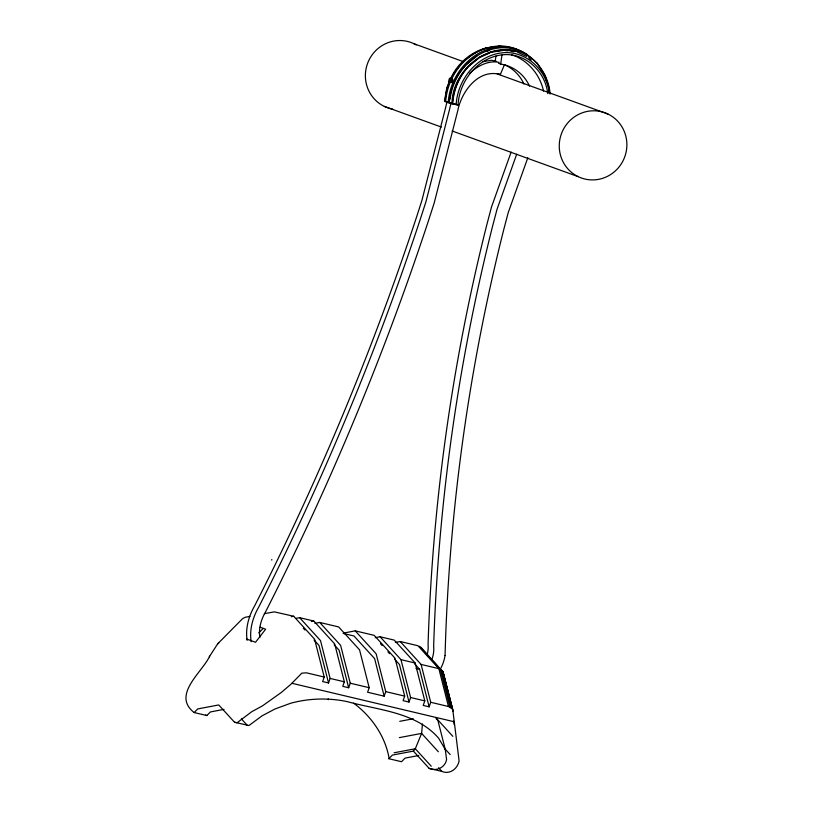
<?xml version="1.0" encoding="UTF-8"?>
<svg xmlns="http://www.w3.org/2000/svg" width="813" height="813" viewBox="0 0 813 813"><rect width="100%" height="100%" fill="white"/><g stroke="black" fill="none" stroke-linecap="round" stroke-linejoin="round"><path stroke-width="1.22" d="M450.28 78.536C449.01 76.29 447.872 85.385 449.935 80.03C451.225 74.847 451.103 82.652 449.304 81.767M451.51 81.046C453.197 73.912 448.471 86.534 451.713 80.772M418.685 755.521L405.087 758.102L401.52 761.72L388.817 758.702L389.031 757.929C385.128 736.019 371.439 716.344 353.564 703.093M445.046 655.542L445.331 646.508A1932.745 1899.31 -68.9 0 1 503.654 229.967L508.227 212.6L527.84 157.722M422.455 723.966L421.612 733.397L415.311 748.753L413.4 751.1L392.384 755.094L388.817 758.702M495.269 60.802L495.92 56.107M501.987 54.695L500.696 64.095L498.46 63.241M295.983 618.358L299.611 617.667L320.505 640.583L330.129 678.438L328.543 682.981L322.629 681.568L324.214 677.036L306.46 672.829L301.816 673.164L290.861 684.322L281.318 692.463L262.487 705.857L251.725 711.721L237.111 722.727L234.54 722.249L218.727 704.942L197.722 708.936L194.144 712.544C171.594 694.993 202.031 672.534 209.693 656.162M450.646 79.257L449.711 81.361M452.424 79.989L451.825 81.798M446.855 101.818L445.128 101.432A112.316 5.356 8.5 0 1 444.528 101.015L446.896 87.448L449.254 81.94M445.229 101.493C445.727 63.729 490.188 31.118 524.365 53.17M527.505 54.766C493.542 32.744 449.863 65.751 449.376 102.997L450.046 102.977L448.207 102.651C449.894 74.44 472.719 47.571 501.956 46.788C527.312 46.676 548.46 69.471 550.106 94.054M449.376 102.997L449.66 103.078A112.316 5.356 8.5 0 0 451.998 103.729C452.241 61.544 507.607 28.892 538.379 64.918M452.008 103.729L456.144 104.684C457.597 78.455 478.664 53.302 505.899 52.571C528.196 52.408 547.047 71.453 549.253 93.129M456.144 104.684L458.034 104.989C459.396 79.654 479.66 55.274 505.981 54.573C527.444 54.42 545.594 72.753 547.718 93.627M445.565 107.855L421.937 200.344L416.449 217.396A2732.991 2685.42 -72.5 0 1 254.611 605.919C248.676 616.213 245.272 628.439 247.122 640.319M299.611 617.667L313.808 621.041L334.702 643.947L344.336 681.802L342.751 686.345L348.665 687.747L350.251 683.215L340.617 645.349L319.722 622.443L314.895 623.358M319.722 622.443L338.655 626.935L359.549 649.841L369.183 687.696L367.598 692.239L384.163 696.162L385.758 691.629L376.124 653.774L355.23 630.858L343.157 633.154M355.23 630.858L374.163 635.349L395.057 658.256L404.691 696.121L403.106 700.654L409.02 702.056L410.606 697.524L400.972 659.658L380.078 636.752L375.25 637.666M380.078 636.752L394.285 640.126L415.179 663.032L424.803 700.887L423.217 705.43L429.132 706.832L430.727 702.29L421.093 664.434L400.199 641.528L395.372 642.443M511.133 152.082L491.479 207.071L486.743 225.059A1944.432 1910.804 -68.9 0 0 428.075 644.099A28.943 28.435 -68.9 0 1 426.988 655.319M516.712 154.185L497.058 209.175L492.332 227.173A1944.432 1910.804 -68.9 0 0 433.654 646.203A28.943 28.435 -68.9 0 1 431.744 659.821M451.439 80.65L451.632 80.131M259.875 637.311C258.402 628.408 261.186 619.333 265.658 611.671A2749.525 2701.67 -72.5 0 0 428.441 220.811L434.152 203.148L457.821 110.477C461.54 91.463 478.562 68.363 500.341 74.532L504.467 64.684M450.666 78.627C458.065 61.788 474.68 48.384 493.339 47.032M444.437 100.802L445.087 100.721M452.058 79.257C453.674 77.682 451.987 83.78 451.083 82.499M249.916 616.396L245.089 617.311L242.599 618.652L217.671 643.845L209.297 656.813M260.15 627.209L265.638 629.221L255.526 642.25L246.725 639.069M420.738 647.118L443.217 672.28L452.811 709.983L459.091 760.897C457.628 768.803 449.772 774.789 441.916 771.425L429.132 768.356C436.225 771.649 445.168 767.584 446.591 759.566L445.27 749.393L437.902 720.44L436.246 718.621M258.808 632.88L263.249 628.398M194.144 712.544L206.848 715.552L210.415 711.944L224.012 709.363M469.619 73.373C477.312 66.077 488.298 60.121 499.121 62.357M476.845 56.036L466.174 64.786A59.115 57.469 -70.1 0 0 450.056 99.135M217.671 643.845L218.758 643.063M486.144 47.886C463.095 55.355 447.343 77.916 445.646 101.727L448.207 102.651M486.804 51.493L489.02 50.487M490.178 52.733L479.324 57.672L468.857 66.26A58.119 56.493 -70.1 0 0 452.709 103.739M264.377 613.642L274.367 611.874L293.686 616.264L314.58 639.181L324.214 677.036M291.278 616.732L293.686 616.264M311.389 621.498L313.808 621.041M399.752 721.324L413.258 718.763M399.356 737.625L421.612 733.397L438.359 751.761M394.122 752.777L415.311 748.753L431.256 766.232M483.024 61.646L491.611 60.284L496.245 61.27M503.877 49.918L491.194 51.859L479.162 57.337L468.623 65.985A58.495 56.859 -70.1 0 0 452.363 103.688M491.265 52.235L503.857 50.304M445.27 749.393L438.634 738.204C415.961 712.046 378.431 710.206 347.303 701.639C328.655 697.686 309.296 698.245 290.881 703.174L274.946 709.007L262.081 715.816L248.941 725.531L234.54 722.249M498.582 46.006L510.34 47.632M496.855 46.493L499.162 46.808M505.127 50.091L516.367 51.636M505.097 50.477L507.576 50.823M511.296 51.331L513.775 51.676M444.528 101.015L445.859 101.249M400.199 641.528L417.953 645.735L438.847 668.642L442.587 671.05L452.811 709.983M343.33 633.459L353.98 635.99L374.61 658.611L384.163 696.162M400.972 659.658L415.179 663.032M421.093 664.434L438.847 668.642L448.471 706.497L452.191 708.824M416.032 668.438L419.579 669.272L429.132 706.832M330.129 678.438L344.336 681.802M350.251 683.215L369.183 687.696M385.758 691.629L404.691 696.121M410.606 697.524L424.803 700.887M430.727 702.29L448.471 706.497M291.897 683.286L454.05 721.731M511.651 54.999L515.157 55.985A51.077 50.193 -68.9 0 1 543.562 91.076M497.322 73.526L500.341 74.532M414.071 43.78L462.841 61.453M497.332 73.953L607.951 114.044A34.674 33.699 -70.1 0 1 611.925 173.687A34.674 33.699 -70.1 0 1 559.334 148.332A34.674 33.699 -70.1 0 1 607.951 114.044M456.51 104.44L458.034 104.989M384.315 106.391L441.408 127.082M452.109 130.964L578.195 176.655M517.505 52.164L526.651 56.392M205.638 714.993L206.848 715.552M441.825 771.364L438.522 767.736M528.674 57.693L531.285 59.999M424.935 652.239L429.925 657.707M434.081 662.26L443.217 672.28L443.837 677.249M419.437 646.274L440.321 669.17L449.955 707.015M414.63 663.845L419.579 669.272M380.484 643.693L382.13 645.502M387.913 651.833L389.559 653.642M394.508 659.079L399.468 664.506L409.02 702.056M436.002 717.879L452.841 736.344M444.335 748.143L450.199 754.566M334.153 644.76L339.112 650.197L348.665 687.747M303.31 628.225L304.956 630.034M314.042 639.994L318.991 645.42L328.543 682.981M413.4 751.1L429.203 768.437M241.359 718.855L247.233 725.287M536.946 62.947L544.375 74.522L546.184 80.152M544.822 75.03L548.755 87.326M443.441 673.591L453.014 711.223M441.601 669.993L451.225 707.808M453.38 721.08L454.304 724.729M328.228 698.906L328.422 699.698M251.156 641.65C249.306 629.77 252.711 617.545 258.636 607.25A2732.991 2685.42 -72.5 0 0 420.453 218.717L425.971 201.675L449.589 109.186A68.322 67.133 -72.5 0 1 451.052 103.342M549.192 89.643L549.344 92.052M271.786 559.486L271.786 560.106M449.904 102.601A76.493 3.648 8.5 0 1 448.685 102.052M455.666 104.227A76.493 3.648 8.5 0 1 453.369 103.637M452.689 103.454A76.493 3.648 8.5 0 1 450.89 102.926M392.679 109.115A34.674 33.699 -70.1 0 1 367.567 63.434A34.674 33.699 -70.1 0 1 416.286 44.949M445.057 655.542A40.914 40.203 -68.9 0 1 440.422 668.967M500.696 64.095A39.105 38.435 -68.9 0 1 529.517 86.127M504.721 64.816A39.105 38.435 -68.9 0 1 523.928 84.024M445.565 107.855A68.322 67.133 -72.5 0 1 447.028 102.011"/></g></svg>
